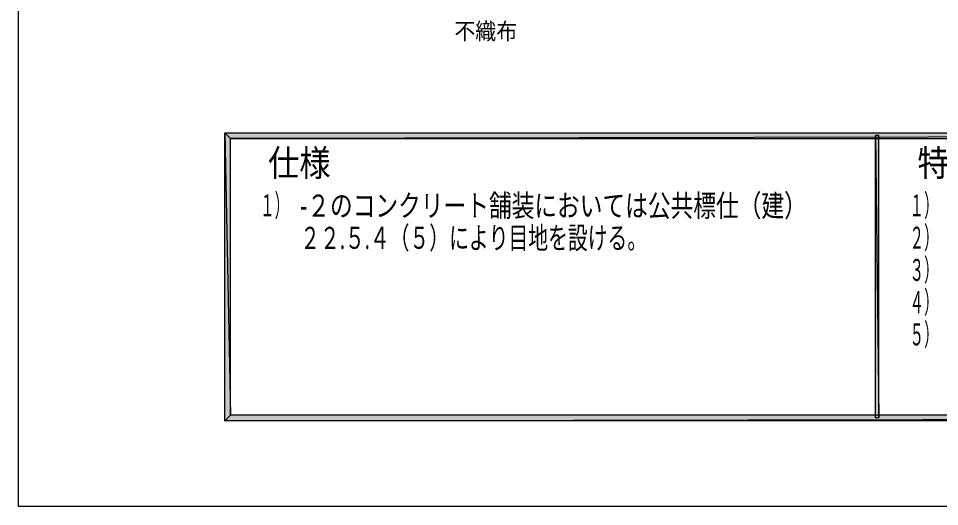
# Model space of a CAD drawing. Header units: millimetres. Extents: x 0 to 420, y 0 to 297.
# Drawn here: x 0.2 to 114.5, y 0 to 60.5 of the extents above; entities that cross this region are included whole.
import ezdxf
from ezdxf.enums import TextEntityAlignment as Align

# ---------------------------------------------------------------- set-up
doc = ezdxf.new("R2010")
doc.units = ezdxf.units.MM
doc.styles.add('kst32b', font='NotoSansJP-Variable.ttf')

msp = doc.modelspace()

# ---------------------------------------------------------------- hatches: boundary and pattern name
h = msp.add_hatch(color=7)
h.paths.add_polyline_path([(393.83, 11.35), (394.53, 10.65), (393.83, 45.64), (393.83, 11.35)])
h.paths.add_polyline_path([(394.53, 10.65), (393.83, 45.64), (394.53, 46.33), (394.53, 10.65)])
h.paths.add_polyline_path([(393.83, 45.64), (394.53, 46.33), (26.52, 45.64), (393.83, 45.64)])
h.paths.add_polyline_path([(394.53, 46.33), (26.52, 45.64), (25.82, 46.33), (394.53, 46.33)])
h.paths.add_polyline_path([(26.52, 45.64), (25.82, 46.33), (26.52, 11.35), (26.52, 45.64)])
h.paths.add_polyline_path([(25.82, 46.33), (26.52, 11.35), (25.82, 10.65), (25.82, 46.33)])
h.paths.add_polyline_path([(26.52, 11.35), (25.82, 10.65), (393.83, 11.35), (26.52, 11.35)])
h.paths.add_polyline_path([(25.82, 10.65), (393.83, 11.35), (394.53, 10.65), (25.82, 10.65)])
h = msp.add_hatch(color=7)
h.paths.add_polyline_path([(107, 46), (106.6, 46), (107, 10.99), (107, 46)])
h.paths.add_polyline_path([(106.6, 46), (107, 10.99), (106.6, 10.99), (106.6, 46)])

# ---------------------------------------------------------------- linework, layer by layer
at = {"lineweight": 13}
msp.add_lwpolyline([(0.19, 0), (0.19, 296.97), (420.16, 296.97), (420.16, 0)], close=True, dxfattribs=at)
at = {"lineweight": 0}
for points in [[(394.53, 46.33), (26.52, 45.64), (25.82, 46.33)], [(26.52, 45.64), (25.82, 46.33), (26.52, 11.35)], [(25.82, 46.33), (26.52, 11.35), (25.82, 10.65)], [(393.83, 45.64), (394.53, 46.33), (26.52, 45.64)], [(107, 46), (106.6, 46), (107, 10.99)], [(106.6, 46), (107, 10.99), (106.6, 10.99)], [(26.52, 11.35), (25.82, 10.65), (393.83, 11.35)], [(25.82, 10.65), (393.83, 11.35), (394.53, 10.65)]]:
    msp.add_lwpolyline(points, close=True, dxfattribs=at)

# ---------------------------------------------------------------- texts
at = {"style": 'kst32b'}
for s, height, p, p2 in [('不織布', 2.079, (54.31, 57.91), (62.11, 57.91)), ('仕様', 3.273, (31.18, 40.98), (38.94, 40.98)), ('特記事項', 3.273, (111.8, 40.98), (127.32, 40.98)), ('１）', 2.728, (30.18, 35.98), (33.81, 35.98)), ('-２のコンクリート舗装においては公共標仕（建）', 2.7278, (35.18, 35.96), (98.06, 35.96)), ('１）', 2.728, (110.81, 35.98), (114.43, 35.98)), ('２２.５.４（５）により目地を設ける。', 2.7278, (35.18, 31.96), (78.24, 31.96)), ('２）', 2.728, (110.81, 31.98), (114.43, 31.98)), ('３）', 2.728, (110.81, 27.98), (114.43, 27.98)), ('４）', 2.728, (110.81, 23.98), (114.43, 23.98)), ('５）', 2.728, (110.81, 19.98), (114.43, 19.98))]:
    msp.add_text(s, height=height, dxfattribs=at).set_placement(p, p2, align=Align.FIT)

doc.saveas('drawing.dxf')
